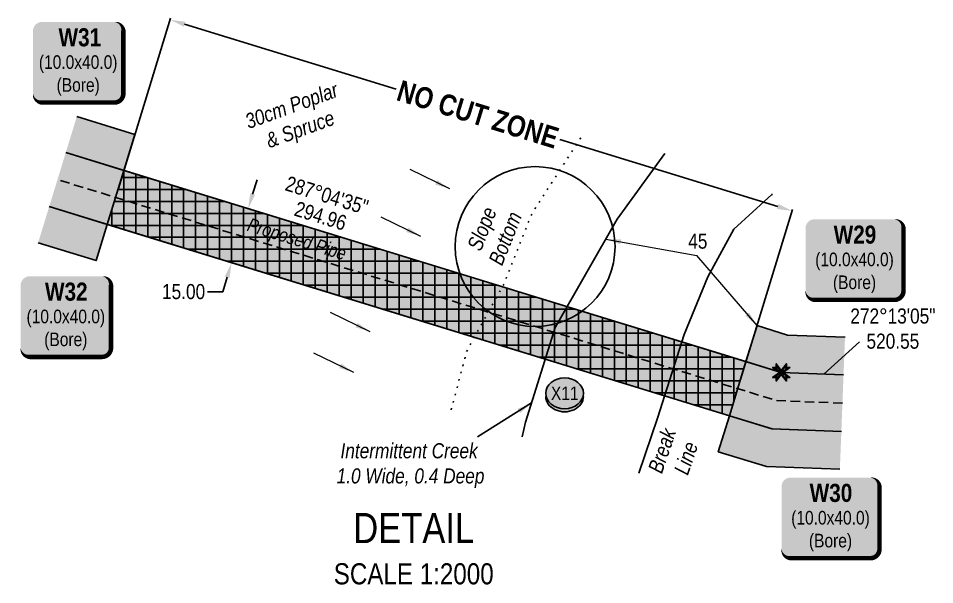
# Model space of a CAD drawing. Extents: x 333963 to 343562, y 6155611 to 6162191.
# Drawn here: x 342828 to 343436, y 6160206 to 6160582 of the extents above; entities that cross this region are included whole.
import ezdxf
from ezdxf.enums import TextEntityAlignment as Align

# ---------------------------------------------------------------- set-up
doc = ezdxf.new("R2010")
doc.units = 0
doc.header["$LTSCALE"] = 5
doc.header["$PDSIZE"] = 0.5
doc.linetypes.add('foc-TOPO', pattern=[1, 0.2, -0.8])
doc.linetypes.add('UG_PIPE', pattern=[1.875, 1.25, -0.625])
doc.layers.get('Defpoints').update_dxf_attribs({"color": 9})
for name, color, linetype in [('AS-PIPE-UG', 44, 'UG_PIPE'), ('AS-PIPE-UG-T', 44, 'Continuous'), ('DETAIL-T', 7, 'Continuous'), ('L-BD1', 253, 'Continuous'), ('L-MON', 1, 'Continuous'), ('P-CROSSINGS', 250, 'Continuous'), ('P-PROPOSED', 10, 'Continuous'), ('P-PROPOSED-H', 21, 'Continuous'), ('P-TEMP-BLOCKS', 250, 'Continuous'), ('P-TEMP-BLUE', 146, 'Continuous'), ('P-TEMP-BLUE-BORE-H', 131, 'Continuous'), ('P-TEMP-NO CUT-H', 104, 'Continuous'), ('P-TEMP-NO CUT-T', 143, 'Continuous'), ('P-TXT', 4, 'Continuous'), ('T-BUSH-T', 110, 'Continuous'), ('T-CREEK', 160, 'Continuous'), ('T-GENERAL', 48, 'foc-TOPO'), ('T-SLOPE', 48, 'Continuous')]:
    doc.layers.add(name, color=color, linetype=linetype)
doc.layers.add('P-TEMP-BLUE-H', color=7, linetype='Continuous', true_color=0x99e6ff)
doc.layers.add('T-TEXT', color=48, linetype='Continuous', lineweight=18)
doc.layers.add('T-TIE-T', color=201, linetype='Continuous', lineweight=18)
doc.styles.add('80', font='ARIALN.TTF', dxfattribs={"height": 10})
doc.styles.add('80CG', font='ARIALN.TTF', dxfattribs={"height": 10})
doc.styles.add('80L', font='ARIALN.TTF', dxfattribs={"height": 10})
doc.styles.add('80LS', font='ARIALNI.TTF', dxfattribs={"height": 10})
doc.styles.add('BOLD', font='ARIALNB.TTF')
doc.styles.add('Crossing', font='ARIALN.TTF', dxfattribs={"height": 10})
doc.styles.add('foc-LtypeFont', font='ARIALN.TTF', dxfattribs={"height": 7.35})
doc.styles.get("Standard").update_dxf_attribs({"font": 'ARIALN.TTF'})
doc.linetypes.add('foc-TOPO-flowdirection-NOLINE', pattern='A,0,[">",foc-LtypeFont,S=0.3,R=0,X=0,Y=-0.945],-20,[">",foc-LtypeFont,S=0.3,R=0,X=0,Y=-0.945],0', length=20)
doc.dimstyles.new('Compass 5 000', dxfattribs={"dimscale": 5, "dimtxt": 9, "dimasz": 2, "dimexe": 0.2, "dimexo": 0.0625, "dimgap": 0.5, "dimtad": 0, "dimtih": 1, "dimtoh": 1, "dimzin": 0, "dimdsep": 46, "dimtxsty": '80CG', "dimcen": 0.1, "dimse1": 1, "dimse2": 1, "dimclrd": 256, "dimclrt": 256, "dimaunit": 1, "dimadec": 4, "dimazin": 0, "dimtfac": 0.06, "dimtofl": 0, "dimtmove": 0, "dimatfit": 1, "dimfxl": 0.2, "dimtolj": 1, "dimtzin": 0, "dimlwd": -1, "dimarcsym": 0})

# ---------------------------------------------------------------- blocks, each defined once
blk = doc.blocks.new('*D120')
at = {"layer": 'Defpoints', "color": 0, "transparency": 16777216}
for p in [(342929.04, 6160580.72), (342887.36, 6160445.02), (343299.99, 6160318.26)]:
    blk.add_point(p, dxfattribs=at)
at = {"layer": 'P-TEMP-NO CUT-T', "color": 0, "lineweight": -2, "transparency": 16777216}
for p, q in [((342894.7, 6160468.91), (342929.33, 6160581.68)), ((343307.33, 6160342.16), (343341.97, 6160454.92))]:
    blk.add_line(p, q, dxfattribs=at)
at = {"layer": 'P-TEMP-NO CUT-T', "transparency": 16777216}
for p, q in [((342938.6, 6160577.78), (343078.95, 6160534.67)), ((343332.12, 6160456.9), (343187.43, 6160501.35))]:
    blk.add_line(p, q, dxfattribs=at)
for points in [[(342939.09, 6160579.38), (342938.11, 6160576.19), (342929.04, 6160580.72)], [(343332.61, 6160458.5), (343331.63, 6160455.31), (343341.68, 6160453.97)]]:
    blk.add_solid(points, dxfattribs=at)
at = {"layer": 'P-TEMP-NO CUT-T', "transparency": 16777216, "insert": (343133.19, 6160518.01), "char_height": 10, "attachment_point": 5, "rotation": 342.92405, "style": 'BOLD', "bg_fill": 3, "box_fill_scale": 1.1, "bg_fill_color": 256, "bg_fill_true_color": 13158600, "bg_fill_transparency": 0}
blk.add_mtext('\\A1;{\\H1.4x;NO CUT ZONE}', dxfattribs=at)
blk = doc.blocks.new('xing2')
h = blk.add_hatch(color=50)
h.dxf.hatch_style = 1
edge = h.paths.add_edge_path()
edge.add_ellipse((0, 0), major_axis=(-12.5, 0), ratio=0.816297, start_angle=0, end_angle=360)
h = blk.add_hatch(color=250)
h.dxf.hatch_style = 1
edge = h.paths.add_edge_path()
edge.add_ellipse((0, -2.05), major_axis=(-12.5, 0), ratio=0.816297, start_angle=0, end_angle=180)
edge.add_line((12.5, -2.05), (12.5, 0))
edge.add_ellipse((0, 0), major_axis=(-12.5, 0), ratio=0.816297, start_angle=0, end_angle=180, ccw=False)
edge.add_line((-12.5, 0), (-12.5, -2.05))
at = {"color": 250}
blk.add_ellipse((0, 0), major_axis=(-12.5, 0), ratio=0.816297, dxfattribs=at)
blk.add_ellipse((0, -2.05), major_axis=(-12.5, 0), ratio=0.816297, start_param=0, end_param=3.141593, dxfattribs=at)
at = {"color": 250, "style": 'Crossing'}
blk.add_attdef('CROSSING', text='', height=9, dxfattribs=at).set_placement((0.09, 0.02), align=Align.MIDDLE_CENTER)
at = {"color": 250, "style": 'Crossing', "flags": 1}
for tag, p in [('OWNER', (0.09, -12.49)), ('DESCRIPTION', (0.09, -25.77)), ('LOCATION', (0.09, -39.3)), ('DWG_REF', (0.09, -52.84))]:
    blk.add_attdef(tag, text='', height=9, dxfattribs=at).set_placement(p, align=Align.MIDDLE_CENTER)
blk = doc.blocks.new('TEMP')
h = blk.add_hatch(color=255)
h.dxf.hatch_style = 1
h.paths.add_polyline_path([(0, 0.25), (-0.67, 1.15), (-0.67, 0.67), (-1.15, 0.67), (-0.25, 0), (-1.15, -0.67), (-0.67, -0.67), (-0.67, -1.15), (0, -0.25), (0.67, -1.15), (0.67, -0.67), (1.15, -0.67), (0.25, 0), (1.15, 0.67), (0.67, 0.67), (0.67, 1.15)])
h.paths.add_polyline_path([(0.57, 0.85), (0.57, 0.57), (0.85, 0.57), (0.08, 0), (0.85, -0.57), (0.57, -0.57), (0.57, -0.85), (0, -0.08), (-0.57, -0.85), (-0.57, -0.57), (-0.85, -0.57), (-0.08, 0), (-0.85, 0.57), (-0.57, 0.57), (-0.57, 0.85), (0, 0.08)], flags=16)
h = blk.add_hatch(color=1)
h.dxf.hatch_style = 1
h.paths.add_polyline_path([(0, 0.08), (-0.57, 0.85), (-0.57, 0.57), (-0.85, 0.57), (-0.08, 0), (-0.85, -0.57), (-0.57, -0.57), (-0.57, -0.85), (0, -0.08), (0.57, -0.85), (0.57, -0.57), (0.85, -0.57), (0.08, 0), (0.85, 0.57), (0.57, 0.57), (0.57, 0.85)])
at = {"color": 1}
for p, q in [((-0.08, 0), (0.08, 0)), ((0, 0.08), (0, -0.08))]:
    blk.add_line(p, q, dxfattribs=at)
at = {"color": 255, "flags": 128}
blk.add_lwpolyline([(-0.25, 0), (-1.15, 0.67), (-0.67, 0.67), (-0.67, 1.15), (0, 0.25), (0.67, 1.15), (0.67, 0.67), (1.15, 0.67), (0.25, 0), (1.15, -0.67), (0.67, -0.67), (0.67, -1.15), (0, -0.25), (-0.67, -1.15), (-0.67, -0.67), (-1.15, -0.67)], close=True, dxfattribs=at)
at = {"color": 1, "flags": 128}
blk.add_lwpolyline([(-0.08, 0), (-0.85, 0.57), (-0.57, 0.57), (-0.57, 0.85), (0, 0.08), (0.57, 0.85), (0.57, 0.57), (0.85, 0.57), (0.08, 0), (0.85, -0.57), (0.57, -0.57), (0.57, -0.85), (0, -0.08), (-0.57, -0.85), (-0.57, -0.57), (-0.85, -0.57)], close=True, dxfattribs=at)
blk = doc.blocks.new('*U85')
at = {"true_color": 0x99e6ff}
h = blk.add_hatch(color=141, dxfattribs=at)
edge = h.paths.add_edge_path()
edge.add_line((-26.5, -34.95), (26.5, -34.95))
edge.add_arc((26.5, -28.95), 6, 270, 360)
edge.add_line((32.5, -28.95), (32.5, 12.5))
edge.add_arc((26.5, 12.5), 6, 0, 90)
edge.add_line((26.5, 18.5), (-26.5, 18.5))
edge.add_arc((-26.5, 12.5), 6, 90, 180)
edge.add_line((-32.5, 12.5), (-32.5, -28.95))
edge.add_arc((-26.5, -28.95), 6, 180, 270)
at = {"color": 250, "flags": 128}
blk.add_lwpolyline([(-26.5, -34.95, 3, 3, 0), (26.5, -34.95, 3, 3, 0.414214), (32.5, -28.95, 3, 3, 0), (32.5, 12.5, 3, 0, 0.414214), (26.5, 18.5, 0, 0, 0), (-26.5, 18.5, 0, 0, 0.414214), (-32.5, 12.5, 0, 0, 0), (-32.5, -28.95, 0, 3, 0.414214)], format="xyseb", close=True, dxfattribs=at)
at = {"flags": 128}
blk.add_lwpolyline([(-24.24, -18.7, 0, 7.5, 0), (0, 0, 0, 0, 0)], format="xyseb", dxfattribs=at)
at = {"color": 250}
for tag, p, height, style in [('TEMP_AREA_W1_001', (-9.21, 2.24), 12, 'BOLD'), ('ENTER_TEXT_001', (-30.66, -12.62), 9, '80')]:
    blk.add_attdef(tag, p, '', height=height, dxfattribs=dict(at, style=style))
blk = doc.blocks.new('*U83')
at = {"true_color": 0x99e6ff}
h = blk.add_hatch(color=141, dxfattribs=at)
edge = h.paths.add_edge_path()
edge.add_line((-24, -34.95), (24, -34.95))
edge.add_arc((24, -28.95), 6, 270, 360)
edge.add_line((30, -28.95), (30, 12.5))
edge.add_arc((24, 12.5), 6, 0, 90)
edge.add_line((24, 18.5), (-24, 18.5))
edge.add_arc((-24, 12.5), 6, 90, 180)
edge.add_line((-30, 12.5), (-30, -28.95))
edge.add_arc((-24, -28.95), 6, 180, 270)
at = {"color": 250, "flags": 128}
blk.add_lwpolyline([(-24, -34.95, 3, 3, 0), (24, -34.95, 3, 3, 0.414214), (30, -28.95, 3, 3, 0), (30, 12.5, 3, 0, 0.414214), (24, 18.5, 0, 0, 0), (-24, 18.5, 0, 0, 0.414214), (-30, 12.5, 0, 0, 0), (-30, -28.95, 0, 3, 0.414214)], format="xyseb", close=True, dxfattribs=at)
at = {"flags": 128}
blk.add_lwpolyline([(-24.24, -18.7, 0, 7.5, 0), (0, 0, 0, 0, 0)], format="xyseb", dxfattribs=at)
at = {"color": 250}
for tag, p, height, style in [('TEMP_AREA_W1_001', (-9.21, 2.24), 12, 'BOLD'), ('ENTER_TEXT_001', (-30.66, -12.62), 9, '80')]:
    blk.add_attdef(tag, p, '', height=height, dxfattribs=dict(at, style=style))
blk = doc.blocks.new('*D121')
at = {"layer": 'Defpoints', "color": 0, "transparency": 16777216}
for p in [(342963.76, 6160460.77), (342952.75, 6160424.93), (342969.79, 6160419.69)]:
    blk.add_point(p, dxfattribs=at)
at = {"layer": 'P-TXT', "transparency": 16777216}
for p, q in [((342983.74, 6160465.09), (342986.68, 6160474.65)), ((342966.86, 6160410.13), (342963.89, 6160400.47)), ((342963.89, 6160400.47), (342953.89, 6160400.47))]:
    blk.add_line(p, q, dxfattribs=at)
for points in [[(342982.15, 6160465.58), (342985.33, 6160464.6), (342980.8, 6160455.53)], [(342965.27, 6160410.62), (342968.45, 6160409.64), (342969.79, 6160419.69)]]:
    blk.add_solid(points, dxfattribs=at)
at = {"layer": 'P-TXT', "transparency": 16777216, "insert": (342937.95, 6160400.47), "char_height": 10, "attachment_point": 5, "style": '80CG', "bg_fill": 3, "box_fill_scale": 1.1, "bg_fill_color": 256, "bg_fill_true_color": 13158600, "bg_fill_transparency": 0}
blk.add_mtext('\\A1;15.00', dxfattribs=at)

msp = doc.modelspace()

# ---------------------------------------------------------------- hatches: boundary and pattern name
at = {"layer": 'P-PROPOSED-H'}
h = msp.add_hatch(color=256, dxfattribs=at)
h.dxf.hatch_style = 1
h.paths.add_polyline_path([(342859.822, 6160492.696), (342848.813, 6160456.856), (343328.091, 6160309.631), (343374.264, 6160307.837), (343375.72, 6160345.302), (343334.429, 6160346.906)])
at = {"layer": 'P-TEMP-BLUE-BORE-H'}
h = msp.add_hatch(color=256, dxfattribs=at)
h.dxf.hatch_style = 1
h.paths.add_polyline_path([(342898.365, 6160480.856), (343311, 6160354.103), (343299.991, 6160318.263), (342887.356, 6160445.016)])
at = {"layer": 'P-TEMP-BLUE-H'}
h = msp.add_hatch(color=256, dxfattribs=at)
h.dxf.hatch_style = 1
h.paths.add_polyline_path([(342867.161, 6160516.589), (342859.822, 6160492.696), (342898.365, 6160480.856), (342905.705, 6160504.749)])
h = msp.add_hatch(color=256, dxfattribs=at)
h.dxf.hatch_style = 1
h.paths.add_polyline_path([(342848.813, 6160456.856), (342841.473, 6160432.963), (342880.016, 6160421.123), (342887.356, 6160445.016)])
h = msp.add_hatch(color=256, dxfattribs=at)
h.dxf.hatch_style = 1
h.paths.add_polyline_path([(343375.72, 6160345.302), (343376.69, 6160370.278), (343338.655, 6160371.756), (343318.34, 6160377.996), (343311, 6160354.103), (343334.429, 6160346.906)])
h = msp.add_hatch(color=256, dxfattribs=at)
h.dxf.hatch_style = 1
h.paths.add_polyline_path([(343373.292, 6160282.806), (343374.263, 6160307.808), (343328.443, 6160309.523), (343299.991, 6160318.263), (343292.651, 6160294.37), (343324.569, 6160284.565)])
at = {"layer": 'P-TEMP-NO CUT-H', "ltscale": 2}
h = msp.add_hatch(dxfattribs=at)
h.set_pattern_fill('ANSI37', color=256, scale=2.499508, angle=45)
h.set_pattern_definition([(90, (65.851, 1213.123), (-7.935936789, 1e-15), []), (180, (65.851, 1213.123), (-1e-15, -7.935936789), [])])
h.paths.add_polyline_path([(342898.365, 6160480.856), (343311, 6160354.103), (343299.991, 6160318.263), (342887.356, 6160445.016)])

# ---------------------------------------------------------------- linework, layer by layer
at = {"layer": 'P-TEMP-BLUE', "flags": 128}
for points in [[(342859.822, 6160492.696), (342898.365, 6160480.856), (342905.705, 6160504.749), (342867.161, 6160516.589)], [(342841.473, 6160432.963), (342880.016, 6160421.123), (342887.356, 6160445.016), (342848.813, 6160456.856)], [(343376.69, 6160370.278), (343338.655, 6160371.756), (343318.34, 6160377.996), (343311, 6160354.103), (343334.429, 6160346.906), (343375.72, 6160345.302)], [(343374.263, 6160307.808), (343328.443, 6160309.523), (343299.991, 6160318.263), (343292.651, 6160294.37), (343324.569, 6160284.565), (343373.292, 6160282.806)]]:
    msp.add_lwpolyline(points, dxfattribs=at)
at = {"layer": 'P-TEMP-BLUE-BORE-H', "flags": 128}
msp.add_lwpolyline([(342898.365, 6160480.856), (343311, 6160354.103), (343299.991, 6160318.263), (342887.356, 6160445.016)], close=True, dxfattribs=at)
at = {"layer": 'T-CREEK', "flags": 128}
msp.add_lwpolyline([(343257.217, 6160492.152), (343225.628, 6160448.638), (343184.534, 6160376.648), (343164.801, 6160313.893), (343162.637, 6160304.263)], dxfattribs=at)
at = {"layer": 'T-CREEK', "linetype": 'foc-TOPO-flowdirection-NOLINE', "flags": 128}
msp.add_lwpolyline([(343162.637, 6160304.263), (343164.801, 6160313.893), (343184.534, 6160376.648), (343225.628, 6160448.638), (343257.217, 6160492.152)], dxfattribs=at)
at = {"layer": 'T-GENERAL', "flags": 128}
msp.add_lwpolyline([(343201.379, 6160502.381), (343168.899, 6160452.076), (343150.479, 6160405.778), (343125.657, 6160360.778), (343114.676, 6160318.94)], dxfattribs=at)
at = {"layer": 'T-SLOPE', "flags": 128}
msp.add_lwpolyline([(343239.967, 6160280.096), (343252.391, 6160316.694), (343270.08, 6160372.034), (343285.655, 6160410.278), (343302.942, 6160441.889), (343328.108, 6160464.922), (343328.601, 6160464.996)], dxfattribs=at)

# ---------------------------------------------------------------- block references
at = {"layer": 'P-TEMP-BLOCKS'}
ref = msp.add_blockref('*U85', (343383.002, 6160429.99), dxfattribs=dict(at, xscale=0.99980306, yscale=0.99980306, zscale=0.99980306))
ref.add_attrib('TEMP_AREA_W1_001', 'W29', (343369.171, 6160432.336), dxfattribs={"layer": '0', "color": 250, "height": 11.9976, "style": 'BOLD'})
ref.add_attrib('ENTER_TEXT_001', '(10.0x40.0)', (343356.931, 6160417.369), dxfattribs={"layer": '0', "color": 250, "height": 8.99823, "style": '80'})
ref.add_attrib('ENTER_TEXT_002', '(Bore)', (343368.688, 6160402.218), dxfattribs={"layer": '0', "color": 250, "height": 8.9982, "style": '80'})
ref = msp.add_blockref('*U85', (343367.064, 6160258.758), dxfattribs=dict(at, xscale=0.99980306, yscale=0.99980306, zscale=0.99980306))
ref.add_attrib('TEMP_AREA_W1_001', 'W30', (343353.25, 6160261.104), dxfattribs={"layer": '0', "color": 250, "height": 11.9976, "style": 'BOLD'})
ref.add_attrib('ENTER_TEXT_001', '(10.0x40.0)', (343340.993, 6160246.137), dxfattribs={"layer": '0', "color": 250, "height": 8.99823, "style": '80'})
ref.add_attrib('ENTER_TEXT_002', '(Bore)', (343352.75, 6160230.987), dxfattribs={"layer": '0', "color": 250, "height": 8.9982, "style": '80'})

# ---------------------------------------------------------------- texts
at = {"layer": 'DETAIL-T', "color": 3, "insert": (343090.61, 6160230.024), "char_height": 19.99606, "width": 223.81394, "attachment_point": 5, "style": '80CG'}
msp.add_mtext('DETAIL\\P{\\H0.7x;SCALE 1:2000}', dxfattribs=at)
at = {"layer": 'L-BD1', "insert": (343408.441, 6160389.349), "char_height": 9.99803, "width": 56.78793, "attachment_point": 2}
msp.add_mtext('272°13\'05" 520.55', dxfattribs=at)
at = {"layer": 'T-CREEK', "insert": (343038.569, 6160300.016), "char_height": 9.99803, "attachment_point": 1, "style": '80L'}
msp.add_mtext_dynamic_manual_height_columns('\\pi3.45996;{\\fArial Narrow|b0|i1|c0|p34;Intermittent Creek\\P\\pi0.89566;1.0 Wide, 0.4 Deep}', width=97.91155, gutter_width=49.99, heights=[0], dxfattribs=at)
at = {"layer": 'T-TEXT', "insert": (343245.65, 6160282.283), "char_height": 9.99803, "attachment_point": 1, "rotation": 71.249942, "style": '80L'}
msp.add_mtext_dynamic_manual_height_columns('\\pi0.29551;{\\fArial Narrow|b0|i1|c0|p34;Break \\P\\pi4.85464;Line}', width=30.62603, gutter_width=49.99, heights=[0], dxfattribs=at)

# ---------------------------------------------------------------- leaders
at = {"layer": 'L-BD1'}
msp.add_leader([(343362.566, 6160345.813), (343386.331, 6160367.199)], dimstyle='Compass 5 000', dxfattribs=at)

# ---------------------------------------------------------------- next in the draw order: dimensions: what is measured, and where the dimension line sits
at = {"layer": 'P-TEMP-NO CUT-T'}
dim = msp.add_linear_dim(base=(342929.041, 6160580.719), p1=(343299.991, 6160318.263), p2=(342887.356, 6160445.016), angle=162.924054, text='{\\H1.4x;NO CUT ZONE}', dimstyle='Compass 5 000', override={"dimtxt": 2, "dimexo": 5, "dimtih": 0, "dimdec": 1, "dimtxsty": 'BOLD', "dimse1": 0, "dimse2": 0, "dimtfill": 1, "dimtfillclr": 256}, dxfattribs=at)
dim.commit()
dim.dimension.update_dxf_attribs({"geometry": '*D120', "text_midpoint": (343133.187, 6160518.009), "dimtype": 161})

# ---------------------------------------------------------------- next in the draw order: linework, layer by layer
msp.add_circle((343171.127, 6160430.391), 53.006)
at = {"layer": 'AS-PIPE-UG', "flags": 128}
msp.add_lwpolyline([(343374.992, 6160326.57), (343331.26, 6160328.268), (342854.317, 6160474.776)], dxfattribs=at)
at = {"layer": 'P-PROPOSED', "flags": 128}
for points in [[(343375.72, 6160345.302), (343334.429, 6160346.906), (342859.822, 6160492.696)], [(342848.813, 6160456.856), (343328.091, 6160309.631), (343374.264, 6160307.837)]]:
    msp.add_lwpolyline(points, dxfattribs=at)
at = {"layer": 'P-TEMP-BLUE', "flags": 128}
msp.add_lwpolyline([(343311, 6160354.103), (343318.34, 6160377.996)], dxfattribs=at)

# ---------------------------------------------------------------- next in the draw order: block references
at = {"layer": 'L-MON', "xscale": 4.999015300000011, "yscale": 4.999015300000011, "zscale": 12.50000000000013}
msp.add_blockref('TEMP', (343334.429, 6160346.906), dxfattribs=at)
at = {"layer": 'P-CROSSINGS', "xscale": 0.99980306, "yscale": 0.99980306, "zscale": 0.99980306}
msp.add_blockref('xing2', (343190.709, 6160333.101), dxfattribs=at).add_auto_attribs({'CROSSING': 'X11'})
at = {"layer": 'P-TEMP-BLOCKS'}
ref = msp.add_blockref('*U83', (342868.041, 6160560.79), dxfattribs=dict(at, xscale=0.99980306, yscale=0.99980306, zscale=0.99980306))
ref.add_attrib('TEMP_AREA_W1_001', 'W31', (342855.008, 6160563.136), dxfattribs={"layer": '0', "color": 250, "height": 11.9976, "style": 'BOLD'})
ref.add_attrib('ENTER_TEXT_001', '(10.0x40.0)', (342841.97, 6160548.169), dxfattribs={"layer": '0', "color": 250, "height": 8.99823, "style": '80'})
ref.add_attrib('ENTER_TEXT_002', '(Bore)', (342853.727, 6160533.018), dxfattribs={"layer": '0', "color": 250, "height": 8.9982, "style": '80'})
ref = msp.add_blockref('*U83', (342859.833, 6160392.172), dxfattribs=dict(at, xscale=0.99980306, yscale=0.99980306, zscale=0.99980306))
ref.add_attrib('TEMP_AREA_W1_001', 'W32', (342846.027, 6160394.519), dxfattribs={"layer": '0', "color": 250, "height": 11.9976, "style": 'BOLD'})
ref.add_attrib('ENTER_TEXT_001', '(10.0x40.0)', (342833.762, 6160379.551), dxfattribs={"layer": '0', "color": 250, "height": 8.99823, "style": '80'})
ref.add_attrib('ENTER_TEXT_002', '(Bore)', (342845.519, 6160364.401), dxfattribs={"layer": '0', "color": 250, "height": 8.9982, "style": '80'})

# ---------------------------------------------------------------- next in the draw order: texts
at = {"layer": 'AS-PIPE-UG-T', "insert": (342974.555, 6160451.938), "char_height": 8.99823, "attachment_point": 1, "rotation": 342.924054, "style": '80L'}
msp.add_mtext_dynamic_manual_height_columns('\\pi7.92097;{\\fArial Narrow|b0|i1|c0|p34;Proposed Pipe}', width=82.76396, gutter_width=44.991, heights=[0], dxfattribs=at)
at = {"layer": 'L-BD1'}
for s, p in [('287°04\'35"', (343033.025, 6160464.358)), ('294.96', (343028.841, 6160450.739))]:
    msp.add_text(s, height=9.998, rotation=342.924054, dxfattribs=at).set_placement(p, align=Align.MIDDLE_CENTER)
at = {"layer": 'T-BUSH-T', "insert": (343007.869, 6160528.609), "char_height": 9.99803, "width": 112.11168, "attachment_point": 2, "rotation": 20, "style": '80LS'}
msp.add_mtext('30cm Poplar \\P& Spruce', dxfattribs=at)
at = {"layer": 'T-TEXT', "insert": (343124.322, 6160426.704), "char_height": 9.99803, "attachment_point": 1, "rotation": 68.304287, "style": '80L'}
msp.add_mtext_dynamic_manual_height_columns('\\pi3.99873;{\\fArial Narrow|b0|i1|c0|p34;Slope \\P\\pi0.32279;Bottom}', width=36.19792, gutter_width=49.99, heights=[0], dxfattribs=at)
at = {"layer": 'T-TIE-T', "insert": (343272.684, 6160438.99), "char_height": 9.998, "attachment_point": 1, "style": '80L'}
msp.add_mtext_dynamic_manual_height_columns('45', width=24.42892, gutter_width=49.99, heights=[0], dxfattribs=at)

# ---------------------------------------------------------------- next in the draw order: leaders
at = {"layer": 'T-CREEK'}
msp.add_leader([(343168.837, 6160326.726), (343132.896, 6160304.156)], dimstyle='Compass 5 000', dxfattribs=at)
at = {"layer": 'T-TEXT'}
for points in [[(343114.622, 6160468.575), (343088.213, 6160481.373)], [(343095.415, 6160437.116), (343069.006, 6160449.913)], [(343061.803, 6160373.93), (343035.394, 6160386.727)], [(343050.866, 6160347.002), (343024.456, 6160359.799)]]:
    msp.add_leader(points, dimstyle='Compass 5 000', dxfattribs=at)
at = {"layer": 'T-TIE-T'}
for points in [[(343218, 6160435.273), (343278.327, 6160424.485)], [(343318.34, 6160377.996), (343278.327, 6160424.485)]]:
    msp.add_leader(points, dimstyle='Compass 5 000', dxfattribs=at)

# ---------------------------------------------------------------- next in the draw order: dimensions: what is measured, and where the dimension line sits
at = {"layer": 'P-TXT'}
dim = msp.add_linear_dim(base=(342969.795, 6160419.693), p1=(342963.759, 6160460.768), p2=(342952.75, 6160424.929), angle=252.924054, text='15.00', dimstyle='Compass 5 000', override={"dimtfill": 1}, dxfattribs=at)
dim.commit()
dim.dimension.update_dxf_attribs({"geometry": '*D121', "text_midpoint": (342937.952, 6160400.472), "dimtype": 161})

doc.saveas('drawing.dxf')
